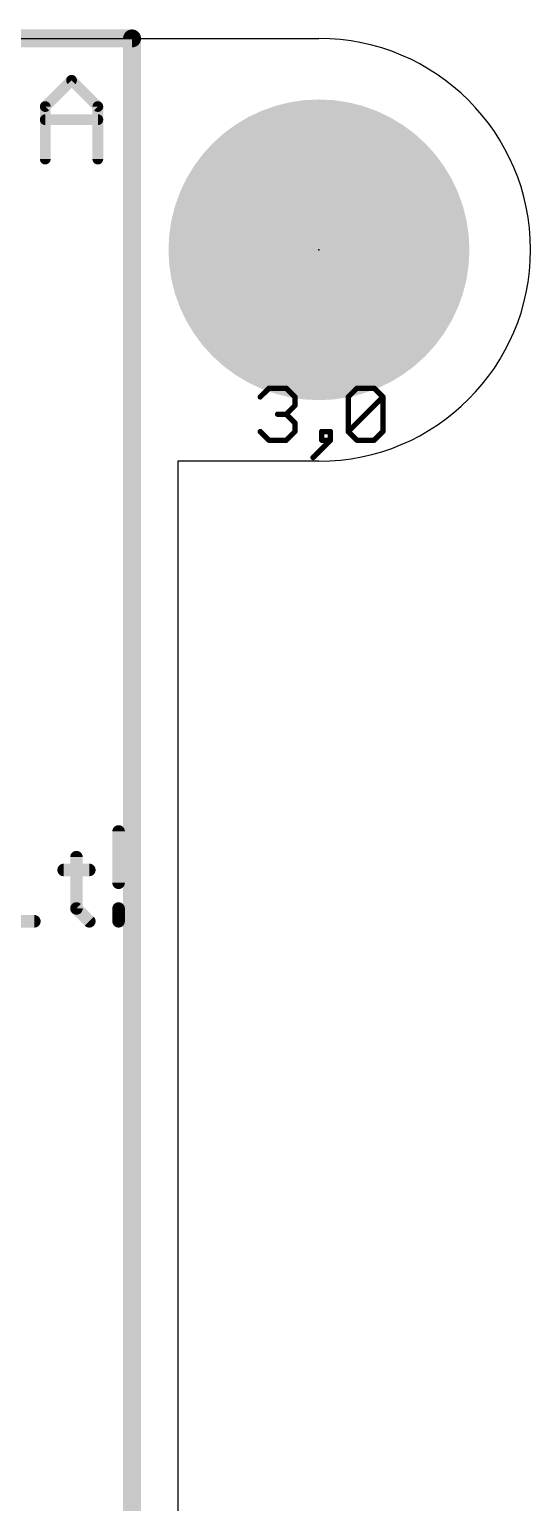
# Model space of a CAD drawing. Extents: x 0 to 40, y -0.1 to 39.1.
# Drawn here: x 32.86 to 39.97, y 18.22 to 39.13 of the extents above; entities that cross this region are included whole.
import ezdxf

# ---------------------------------------------------------------- set-up
doc = ezdxf.new("R2010")
doc.units = 0
for name, color, linetype in [('1', 12, 'CONTINUOUS'), ('16', 132, 'CONTINUOUS'), ('17', 110, 'CONTINUOUS'), ('20', 53, 'CONTINUOUS'), ('21', 40, 'CONTINUOUS'), ('22', 40, 'CONTINUOUS'), ('23', 53, 'CONTINUOUS'), ('39', 12, 'CONTINUOUS'), ('40', 132, 'CONTINUOUS'), ('41', 12, 'CONTINUOUS'), ('42', 132, 'CONTINUOUS'), ('43', 110, 'CONTINUOUS'), ('48', 253, 'CONTINUOUS')]:
    doc.layers.add(name, color=color, linetype=linetype)

# ---------------------------------------------------------------- blocks, each defined once
blk = doc.blocks.new('ROUNDP')
at = {"const_width": 0.5}
blk.add_lwpolyline([(0, -0.25, 1), (0, 0.25, 1), (0, -0.25)], format="xyb", dxfattribs=at)

msp = doc.modelspace()

# ---------------------------------------------------------------- linework, layer by layer
at = {"layer": '1', "const_width": 0.254}
for points in [[(5.618, 39), (34.318, 39)], [(34.318, 39), (34.318, 0)]]:
    msp.add_lwpolyline(points, dxfattribs=at)
at = {"layer": '1', "const_width": 0.127}
for points in [[(34.3815, 39, 1), (34.2545, 39)], [(34.318, 38.9365, 1), (34.318, 39.0635)]]:
    msp.add_lwpolyline(points, format="xyb", dxfattribs=at)
at = {"layer": '16', "const_width": 0.254}
for points in [[(34.318, 39), (5.618, 39)], [(34.318, 0), (34.318, 39)]]:
    msp.add_lwpolyline(points, dxfattribs=at)
at = {"layer": '16', "const_width": 0.127}
for points in [[(34.3815, 39, 1), (34.2545, 39)], [(34.318, 38.9365, 1), (34.318, 39.0635)]]:
    msp.add_lwpolyline(points, format="xyb", dxfattribs=at)
at = {"layer": '20'}
for p, q in [((2.968, 39), (36.968, 39)), ((36.968, 33), (34.968, 33)), ((34.968, 33), (34.968, 6))]:
    msp.add_line(p, q, dxfattribs=at)
for start, end in [(0, 90), (270, 0)]:
    msp.add_arc((36.968, 36), 3, start, end, dxfattribs=at)
at = {"layer": '21'}
for points, const_width in [([(36.968, 33.968, 1), (36.968, 38.032, 1), (36.968, 33.968)], 0.2032), ([(34.1715, 27.7462, 1), (34.0826, 27.7462)], 0.0889), ([(33.5741, 27.3818, 1), (33.4852, 27.3818)], 0.0889), ([(33.3475, 27.2441, 1), (33.3475, 27.1552)], 0.0889), ([(33.7119, 27.1552, 1), (33.7119, 27.2441)], 0.0889), ([(34.0826, 27.0175, 1), (34.1715, 27.0175)], 0.0889), ([(32.9323, 26.4264, 1), (32.9323, 26.5154)], 0.0889), ([(33.5611, 26.6845, 1), (33.4982, 26.6217)], 0.0889), ([(33.4852, 26.6531, 1), (33.5741, 26.6531)], 0.0889), ([(34.1715, 26.6531, 1), (34.0826, 26.6531)], 0.0889), ([(33.6804, 26.4395, 1), (33.7433, 26.5023)], 0.0889), ([(34.0826, 26.4709, 1), (34.1715, 26.4709)], 0.0889)]:
    msp.add_lwpolyline(points, format="xyb", dxfattribs=dict(at, const_width=const_width))
at = {"layer": '21', "const_width": 0.1778}
for points in [[(34.1271, 27.7462), (34.1271, 27.0175)], [(33.5297, 27.3818), (33.5297, 26.6531)], [(33.3475, 27.1997), (33.7119, 27.1997)], [(32.5679, 26.4709), (32.9323, 26.4709)], [(33.5297, 26.6531), (33.7119, 26.4709)], [(34.1271, 26.6531), (34.1271, 26.4709)]]:
    msp.add_lwpolyline(points, dxfattribs=at)
at = {"layer": '22', "const_width": 0.1524}
for points in [[(33.4599, 38.4058), (33.0871, 38.0329)], [(33.8328, 38.0329), (33.4599, 38.4058)], [(33.0871, 38.0329), (33.0871, 37.2872)], [(33.8328, 37.2872), (33.8328, 38.0329)], [(33.8328, 37.8465), (33.0871, 37.8465)]]:
    msp.add_lwpolyline(points, dxfattribs=at)
at = {"layer": '22', "const_width": 0.0762}
for points in [[(33.4869, 38.4327, 1), (33.433, 38.3788)], [(33.4869, 38.3788, 1), (33.433, 38.4327)], [(33.1252, 38.0329, 1), (33.049, 38.0329)], [(33.0602, 38.0598, 1), (33.114, 38.006)], [(33.8709, 38.0329, 1), (33.7947, 38.0329)], [(33.8059, 38.006, 1), (33.8597, 38.0598)], [(33.0871, 37.8846, 1), (33.0871, 37.8084)], [(33.8328, 37.8084, 1), (33.8328, 37.8846)], [(33.049, 37.2872, 1), (33.1252, 37.2872)], [(33.7947, 37.2872, 1), (33.8709, 37.2872)]]:
    msp.add_lwpolyline(points, format="xyb", dxfattribs=at)
at = {"layer": '23'}
msp.add_point((36.968, 36), dxfattribs=at)
at = {"layer": '39', "const_width": 2.032}
msp.add_lwpolyline([(36.968, 35, 1), (36.968, 37, 1), (36.968, 35)], format="xyb", dxfattribs=at)
at = {"layer": '40', "const_width": 2.032}
msp.add_lwpolyline([(36.968, 35, 1), (36.968, 37, 1), (36.968, 35)], format="xyb", dxfattribs=at)
at = {"layer": '41', "const_width": 2.032}
msp.add_lwpolyline([(36.968, 35, 1), (36.968, 37, 1), (36.968, 35)], format="xyb", dxfattribs=at)
at = {"layer": '42', "const_width": 2.032}
msp.add_lwpolyline([(36.968, 35, 1), (36.968, 37, 1), (36.968, 35)], format="xyb", dxfattribs=at)
at = {"layer": '43', "const_width": 2.032}
msp.add_lwpolyline([(36.968, 35, 1), (36.968, 37, 1), (36.968, 35)], format="xyb", dxfattribs=at)
at = {"layer": '48', "const_width": 0.0762}
for points in [[(36.1361, 33.9125), (36.259, 34.0353)], [(36.259, 34.0353), (36.5047, 34.0353)], [(36.5047, 34.0353), (36.6276, 33.9125)], [(36.6276, 33.9125), (36.6276, 33.7896)], [(37.3835, 33.9125), (37.5063, 34.0353)], [(37.3835, 33.421), (37.3835, 33.9125)], [(37.3835, 33.421), (37.8749, 33.9125)], [(37.5063, 34.0353), (37.7521, 34.0353)], [(37.7521, 34.0353), (37.8749, 33.9125)], [(37.8749, 33.9125), (37.8749, 33.421)], [(36.5047, 33.6667), (36.3818, 33.6667)], [(36.6276, 33.7896), (36.5047, 33.6667)], [(36.5047, 33.6667), (36.6276, 33.5438)], [(36.259, 33.2981), (36.1361, 33.421)], [(36.6276, 33.421), (36.5047, 33.2981)], [(36.6276, 33.5438), (36.6276, 33.421)], [(37.1303, 33.421), (37.0074, 33.421)], [(37.0074, 33.421), (37.0074, 33.2981)], [(37.1303, 33.2981), (37.1303, 33.421)], [(37.5063, 33.2981), (37.3835, 33.421)], [(37.8749, 33.421), (37.7521, 33.2981)], [(36.5047, 33.2981), (36.259, 33.2981)], [(36.8845, 33.0524), (37.1303, 33.2981)], [(37.0074, 33.2981), (37.1303, 33.2981)], [(37.7521, 33.2981), (37.5063, 33.2981)]]:
    msp.add_lwpolyline(points, dxfattribs=at)
at = {"layer": '48', "const_width": 0.0381}
for points in [[(36.1226, 33.9259, 1), (36.1496, 33.899)], [(36.259, 34.0544, 1), (36.259, 34.0163)], [(36.2724, 34.0219, 1), (36.2455, 34.0488)], [(36.5182, 34.0488, 1), (36.4912, 34.0219)], [(36.5047, 34.0163, 1), (36.5047, 34.0544)], [(36.6466, 33.9125, 1), (36.6085, 33.9125)], [(36.6141, 33.899, 1), (36.6411, 33.9259)], [(37.4025, 33.9125, 1), (37.3644, 33.9125)], [(37.37, 33.9259, 1), (37.3969, 33.899)], [(37.5063, 34.0544, 1), (37.5063, 34.0163)], [(37.5198, 34.0219, 1), (37.4929, 34.0488)], [(37.7655, 34.0488, 1), (37.7386, 34.0219)], [(37.7521, 34.0163, 1), (37.7521, 34.0544)], [(37.894, 33.9125, 1), (37.8559, 33.9125)], [(37.8884, 33.899, 1), (37.8615, 33.9259)], [(37.8615, 33.899, 1), (37.8884, 33.9259)], [(36.3818, 33.6858, 1), (36.3818, 33.6477)], [(36.5182, 33.6802, 1), (36.4912, 33.6532)], [(36.4912, 33.6802, 1), (36.5182, 33.6532)], [(36.5047, 33.6477, 1), (36.5047, 33.6858)], [(36.6085, 33.7896, 1), (36.6466, 33.7896)], [(36.6411, 33.7761, 1), (36.6141, 33.8031)], [(36.1496, 33.4344, 1), (36.1226, 33.4075)], [(36.6466, 33.5438, 1), (36.6085, 33.5438)], [(36.6141, 33.5304, 1), (36.6411, 33.5573)], [(36.6411, 33.4075, 1), (36.6141, 33.4344)], [(37.0264, 33.421, 1), (36.9883, 33.421)], [(37.0074, 33.44, 1), (37.0074, 33.4019)], [(37.1493, 33.421, 1), (37.1112, 33.421)], [(37.1303, 33.4019, 1), (37.1303, 33.44)], [(37.3969, 33.4344, 1), (37.37, 33.4075)], [(37.37, 33.4344, 1), (37.3969, 33.4075)], [(37.8884, 33.4075, 1), (37.8615, 33.4344)], [(36.259, 33.3172, 1), (36.259, 33.2791)], [(36.2455, 33.2846, 1), (36.2724, 33.3116)], [(36.4912, 33.3116, 1), (36.5182, 33.2846)], [(36.5047, 33.2791, 1), (36.5047, 33.3172)], [(36.6085, 33.421, 1), (36.6466, 33.421)], [(37.0074, 33.3172, 1), (37.0074, 33.2791)], [(36.9883, 33.2981, 1), (37.0264, 33.2981)], [(37.1112, 33.2981, 1), (37.1493, 33.2981)], [(37.1437, 33.2846, 1), (37.1168, 33.3116)], [(37.1303, 33.2791, 1), (37.1303, 33.3172)], [(37.3644, 33.421, 1), (37.4025, 33.421)], [(37.5063, 33.3172, 1), (37.5063, 33.2791)], [(37.4929, 33.2846, 1), (37.5198, 33.3116)], [(37.7386, 33.3116, 1), (37.7655, 33.2846)], [(37.7521, 33.2791, 1), (37.7521, 33.3172)], [(37.8559, 33.421, 1), (37.894, 33.421)], [(36.871, 33.0658, 1), (36.898, 33.0389)]]:
    msp.add_lwpolyline(points, format="xyb", dxfattribs=at)

# ---------------------------------------------------------------- block references
at = {"layer": '17', "xscale": 3.6, "yscale": 3.6}
msp.add_blockref('ROUNDP', (36.968, 36), dxfattribs=at)
msp.add_blockref('ROUNDP', (36.968, 36), dxfattribs=at)

doc.saveas('drawing.dxf')
